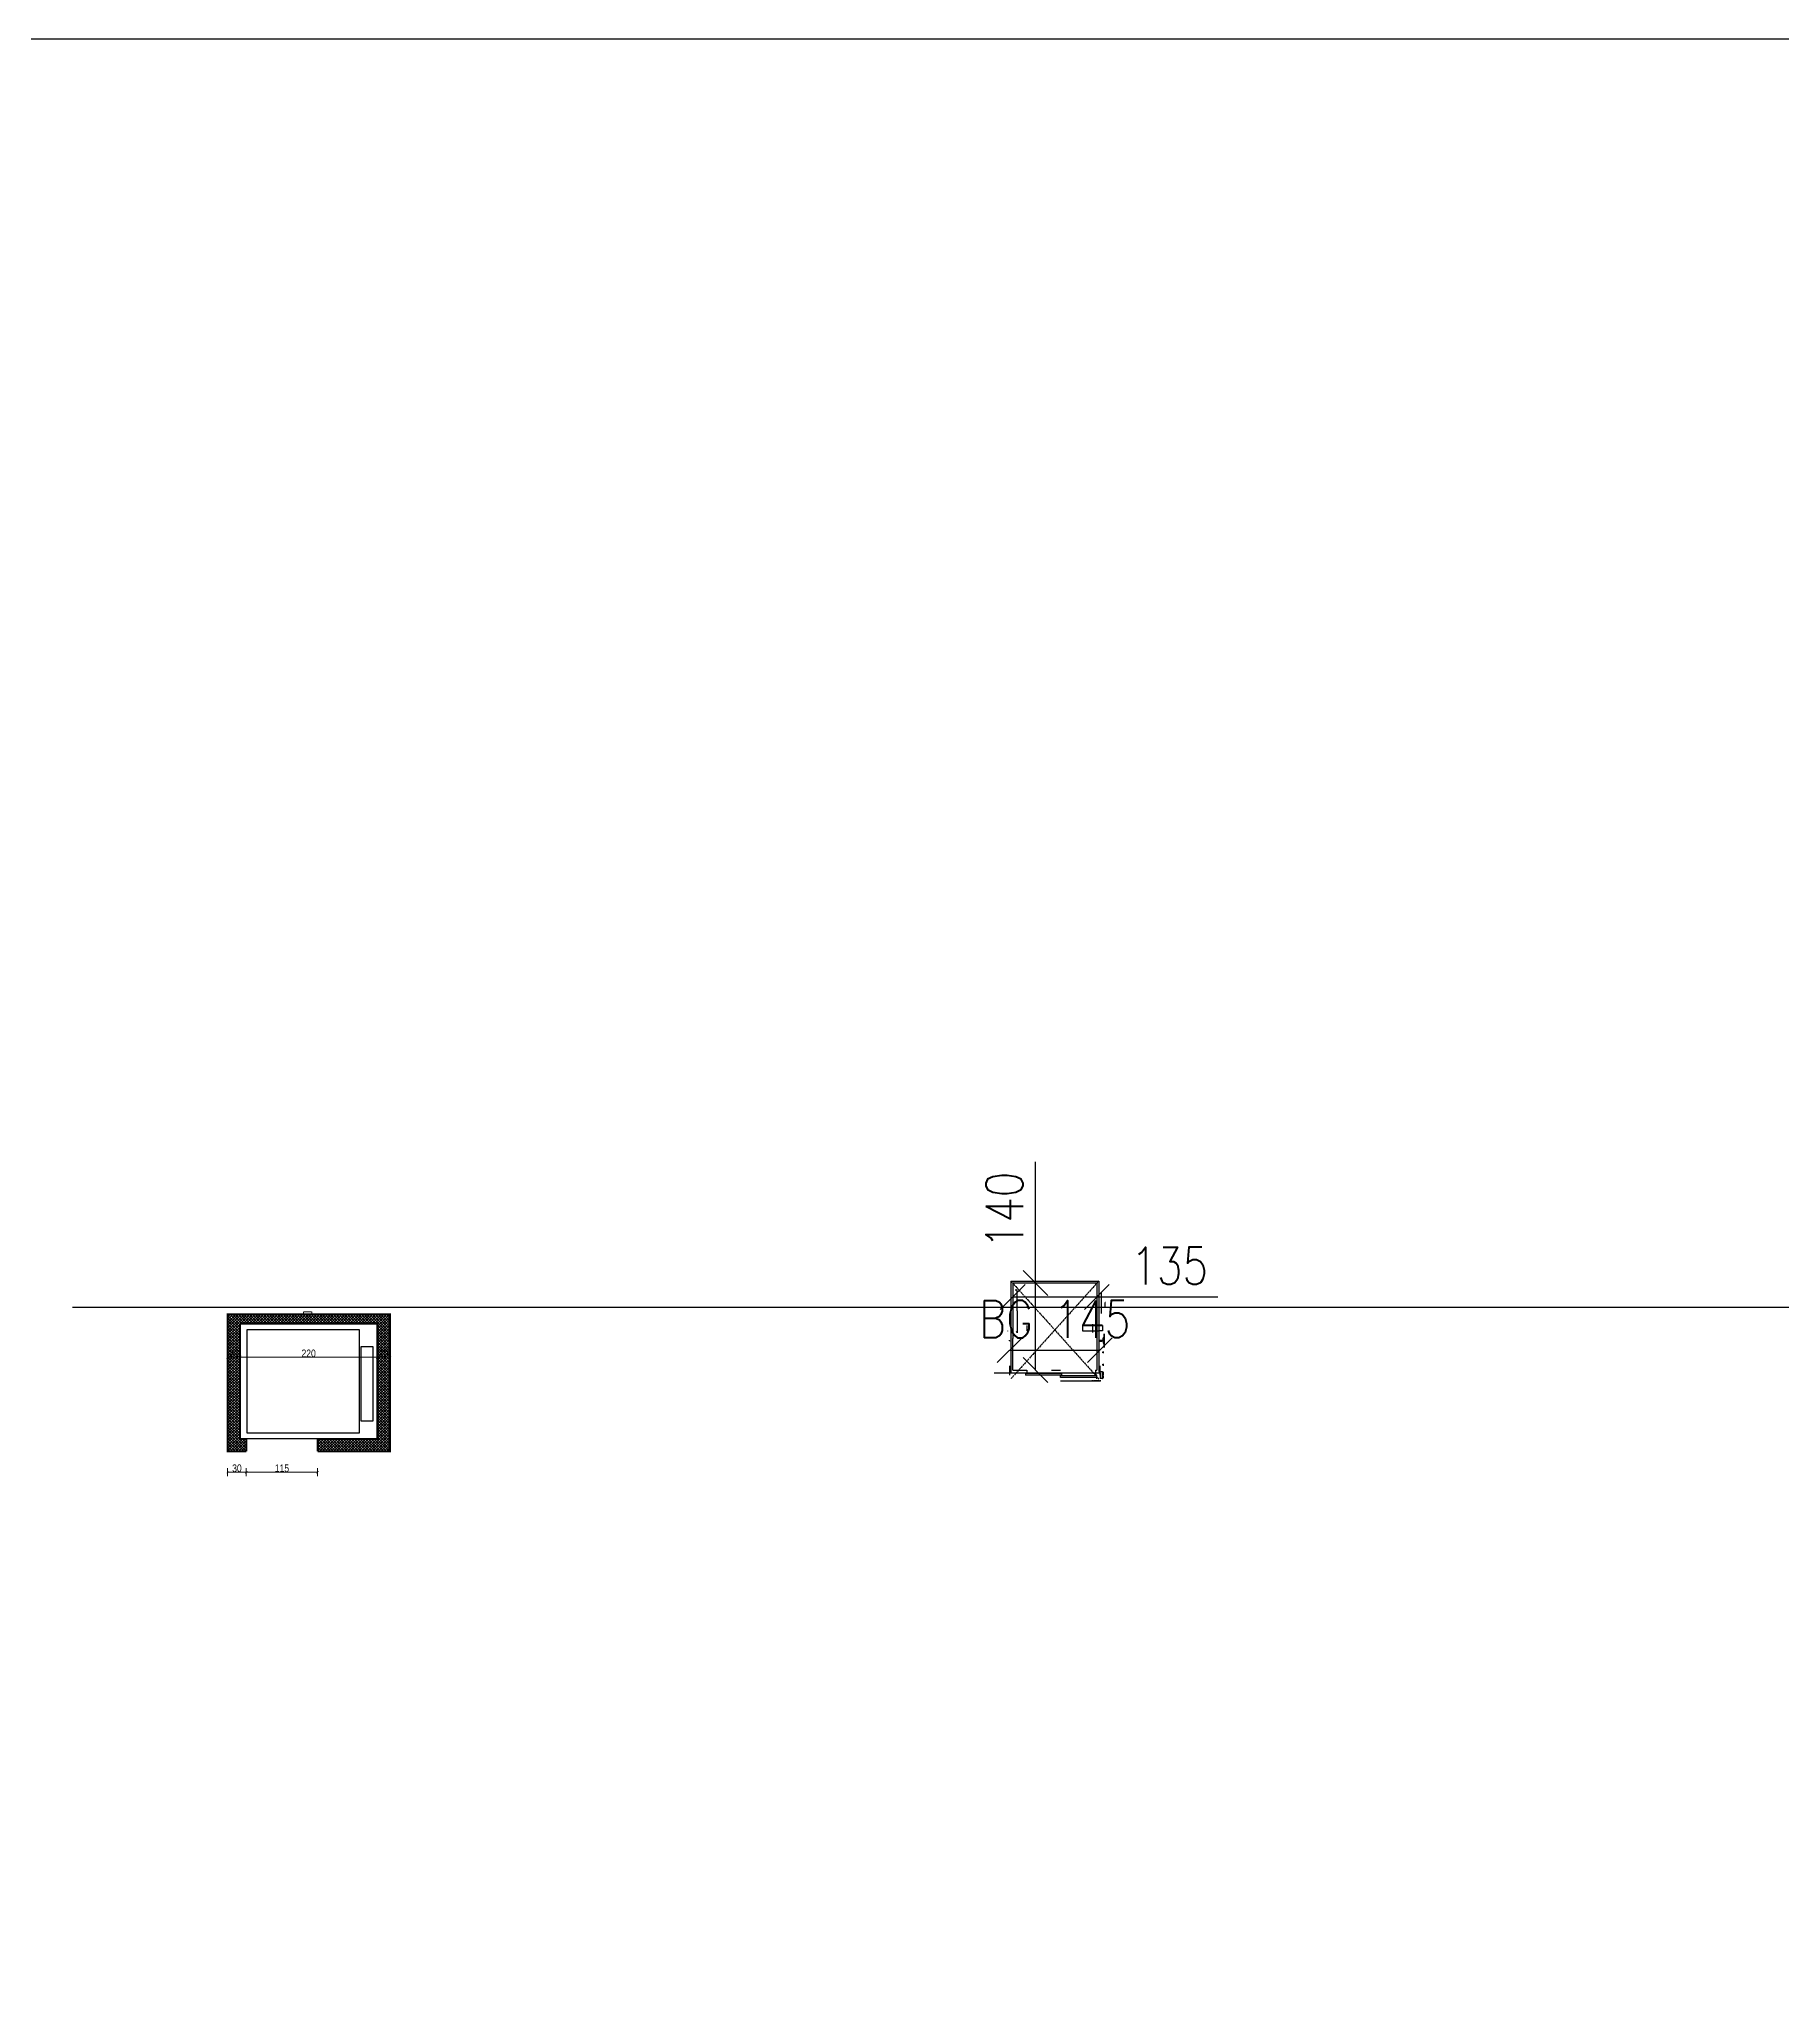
# Model space of a CAD drawing. Extents: x 250879 to 348495, y -51522 to -9360.
# Drawn here: x 280283 to 283082, y -19500 to -16380 of the extents above; entities that cross this region are included whole.
import ezdxf

# ---------------------------------------------------------------- set-up
doc = ezdxf.new("R2010")
doc.units = 0
for name, pattern in [('CENTERX2', [4, 2.5, -0.5, 0.5, -0.5]), ('Dashed', [0.75, 0.5, -0.25]), ('PHANTOM2', [31.75, 15.875, -3.175, 3.175, -3.175, 3.175, -3.175])]:
    doc.linetypes.add(name, pattern=pattern)
doc.layers.get('0').update_dxf_attribs({"linetype": 'CONTINUOUS'})
doc.layers.get('DEFPOINTS').update_dxf_attribs({"color": 9, "linetype": 'CONTINUOUS'})
for name, color, linetype in [('1', 6, 'CONTINUOUS'), ('2', 7, 'CONTINUOUS'), ('39', 1, 'CONTINUOUS'), ('50', 2, 'CONTINUOUS'), ('60', 7, 'CONTINUOUS'), ('AXIS', 1, 'CONTINUOUS'), ('A黄', 2, 'CONTINUOUS'), ('C白一', 7, 'CENTERX2'), ('D薄緑二', 111, 'PHANTOM2'), ('FURNITURE', 4, 'CONTINUOUS'), ('WALL', 7, 'CONTINUOUS')]:
    doc.layers.add(name, color=color, linetype=linetype)
doc.layers.add('dimention', color=151, linetype='CONTINUOUS', lineweight=13)
doc.layers.add('FURN', color=126, linetype='CONTINUOUS', lineweight=9)
doc.styles.add('SMEC', font='simplex.shx', dxfattribs={"width": 0.8, "bigfont": 'hzdx.shx'})
doc.styles.get("Standard").update_dxf_attribs({"font": 'sanss___.ttf', "height": 15})
doc.styles.add('yon', font='ARIALN.TTF')
doc.dimstyles.new('1-20STD', dxfattribs={"dimscale": 20, "dimtxt": 3, "dimasz": 2, "dimexe": 2, "dimexo": 2, "dimgap": 1, "dimtad": 3, "dimdsep": 46, "dimtxsty": 'Standard', "dimsah": 1, "dimcen": 0.09, "dimclrd": 256, "dimclre": 256, "dimclrt": 256, "dimadec": 0, "dimazin": 0, "dimtfac": 1, "dimtdec": 4, "dimtmove": 0, "dimatfit": 3, "dimfxl": 1, "dimtolj": 1, "dimtzin": 0, "dimarcsym": 0})
doc.dimstyles.new('CM', dxfattribs={"dimscale": 0, "dimtxt": 12, "dimasz": 0.4, "dimexe": 50, "dimexo": 1000, "dimgap": 0.03, "dimtad": 1, "dimdec": 0, "dimzin": 0, "dimdsep": 46, "dimtxsty": 'yon', "dimblk": 'Ar thick3', "dimcen": 3, "dimdle": 8, "dimse1": 1, "dimse2": 1, "dimclrd": 8, "dimclre": 8, "dimclrt": 30, "dimadec": 0, "dimazin": 0, "dimtfac": 1, "dimtdec": 0, "dimtix": 1, "dimtmove": 1, "dimatfit": 3, "dimfxl": 50, "dimtolj": 1, "dimtzin": 0, "dimlwd": 9, "dimarcsym": 0})

# ---------------------------------------------------------------- blocks, each defined once
blk = doc.blocks.new('Ar thick3')
at = {"layer": 'dimention'}
blk.add_line((0, 16.2), (0, -16.2), dxfattribs=at)
at = {"layer": 'dimention', "const_width": 1.5}
blk.add_lwpolyline([(-5, -5.1), (5, 4.9)], dxfattribs=at)
blk = doc.blocks.new('*D1484')
at = {"layer": 'DEFPOINTS', "color": 0, "linetype": 'Continuous', "transparency": 16777216}
for p in [(280826.8, -18498), (280847.3, -18492.2), (280826.8, -18518.5)]:
    blk.add_point(p, dxfattribs=at)
at = {"layer": 'WALL', "color": 8, "linetype": 'Continuous', "lineweight": 9, "transparency": 16777216}
blk.add_line((280846.9, -18498), (280827.2, -18498), dxfattribs=at)
at = {"layer": 'WALL', "color": 8, "linetype": 'Continuous', "lineweight": 9, "transparency": 16777216, "xscale": 0.4, "yscale": 0.4, "zscale": 0.4, "rotation": 180}
blk.add_blockref('Ar thick3', (280826.8, -18498), dxfattribs=at)
at = {"layer": 'WALL', "color": 8, "linetype": 'Continuous', "lineweight": 9, "transparency": 16777216, "xscale": 0.4, "yscale": 0.4, "zscale": 0.4}
blk.add_blockref('Ar thick3', (280847.3, -18498), dxfattribs=at)
at = {"layer": 'WALL', "color": 30, "linetype": 'Continuous', "transparency": 16777216, "insert": (280837.1, -18491.9), "char_height": 12, "attachment_point": 5, "style": 'yon'}
blk.add_mtext('\\A1;20', dxfattribs=at)
blk = doc.blocks.new('*D1485')
at = {"layer": 'DEFPOINTS', "color": 0, "linetype": 'Continuous', "transparency": 16777216}
for p in [(280606.4, -18498), (280606.4, -18503.8), (280826.8, -18518.5)]:
    blk.add_point(p, dxfattribs=at)
at = {"layer": 'WALL', "color": 8, "linetype": 'Continuous', "lineweight": 9, "transparency": 16777216}
blk.add_line((280826.4, -18498), (280606.8, -18498), dxfattribs=at)
at = {"layer": 'WALL', "color": 8, "linetype": 'Continuous', "lineweight": 9, "transparency": 16777216, "xscale": 0.4, "yscale": 0.4, "zscale": 0.4, "rotation": 180}
blk.add_blockref('Ar thick3', (280606.4, -18498), dxfattribs=at)
at = {"layer": 'WALL', "color": 8, "linetype": 'Continuous', "lineweight": 9, "transparency": 16777216, "xscale": 0.4, "yscale": 0.4, "zscale": 0.4}
blk.add_blockref('Ar thick3', (280826.8, -18498), dxfattribs=at)
at = {"layer": 'WALL', "color": 30, "linetype": 'Continuous', "transparency": 16777216, "insert": (280716.6, -18491.9), "char_height": 12, "attachment_point": 5, "style": 'yon'}
blk.add_mtext('\\A1;220', dxfattribs=at)
blk = doc.blocks.new('*D1486')
at = {"layer": 'DEFPOINTS', "color": 0, "linetype": 'Continuous', "transparency": 16777216}
for p in [(280586.4, -18498), (280586.4, -18498), (280606.4, -18498)]:
    blk.add_point(p, dxfattribs=at)
at = {"layer": 'WALL', "color": 8, "linetype": 'Continuous', "lineweight": 9, "transparency": 16777216}
blk.add_line((280606, -18498), (280586.8, -18498), dxfattribs=at)
at = {"layer": 'WALL', "color": 8, "linetype": 'Continuous', "lineweight": 9, "transparency": 16777216, "xscale": 0.4, "yscale": 0.4, "zscale": 0.4, "rotation": 180}
blk.add_blockref('Ar thick3', (280586.4, -18498), dxfattribs=at)
at = {"layer": 'WALL', "color": 8, "linetype": 'Continuous', "lineweight": 9, "transparency": 16777216, "xscale": 0.4, "yscale": 0.4, "zscale": 0.4}
blk.add_blockref('Ar thick3', (280606.4, -18498), dxfattribs=at)
at = {"layer": 'WALL', "color": 30, "linetype": 'Continuous', "transparency": 16777216, "insert": (280596.4, -18491.9), "char_height": 12, "attachment_point": 5, "style": 'yon'}
blk.add_mtext('\\A1;20', dxfattribs=at)
blk = doc.blocks.new('*D1487')
at = {"layer": 'DEFPOINTS', "color": 0, "linetype": 'Continuous', "transparency": 16777216}
for p in [(280586.4, -18660.1), (280616.4, -18660.1), (280616.4, -18682.7)]:
    blk.add_point(p, dxfattribs=at)
at = {"layer": 'WALL', "color": 8, "linetype": 'Continuous', "lineweight": 9, "transparency": 16777216}
blk.add_line((280586.8, -18682.7), (280616, -18682.7), dxfattribs=at)
at = {"layer": 'WALL', "color": 8, "linetype": 'Continuous', "lineweight": 9, "transparency": 16777216, "xscale": 0.4, "yscale": 0.4, "zscale": 0.4, "rotation": 180}
blk.add_blockref('Ar thick3', (280586.4, -18682.7), dxfattribs=at)
at = {"layer": 'WALL', "color": 8, "linetype": 'Continuous', "lineweight": 9, "transparency": 16777216, "xscale": 0.4, "yscale": 0.4, "zscale": 0.4}
blk.add_blockref('Ar thick3', (280616.4, -18682.7), dxfattribs=at)
at = {"layer": 'WALL', "color": 30, "linetype": 'Continuous', "transparency": 16777216, "insert": (280601.4, -18676.5), "char_height": 12, "attachment_point": 5, "style": 'yon'}
blk.add_mtext('\\A1;30', dxfattribs=at)
blk = doc.blocks.new('*D1488')
at = {"layer": 'DEFPOINTS', "color": 0, "linetype": 'Continuous', "transparency": 16777216}
for p in [(280616.4, -18660.1), (280731, -18649.2), (280731, -18682.7)]:
    blk.add_point(p, dxfattribs=at)
at = {"layer": 'WALL', "color": 8, "linetype": 'Continuous', "lineweight": 9, "transparency": 16777216}
blk.add_line((280616.8, -18682.7), (280730.6, -18682.7), dxfattribs=at)
at = {"layer": 'WALL', "color": 8, "linetype": 'Continuous', "lineweight": 9, "transparency": 16777216, "xscale": 0.4, "yscale": 0.4, "zscale": 0.4, "rotation": 180}
blk.add_blockref('Ar thick3', (280616.4, -18682.7), dxfattribs=at)
at = {"layer": 'WALL', "color": 8, "linetype": 'Continuous', "lineweight": 9, "transparency": 16777216, "xscale": 0.4, "yscale": 0.4, "zscale": 0.4}
blk.add_blockref('Ar thick3', (280731, -18682.7), dxfattribs=at)
at = {"layer": 'WALL', "color": 30, "linetype": 'Continuous', "transparency": 16777216, "insert": (280673.7, -18676.5), "char_height": 12, "attachment_point": 5, "style": 'yon'}
blk.add_mtext('\\A1;115', dxfattribs=at)
blk = doc.blocks.new('_Oblique')
at = {"color": 0, "lineweight": -2}
blk.add_line((-0.5, -0.5), (0.5, 0.5), dxfattribs=at)
blk = doc.blocks.new('*D1489')
at = {"layer": 'A黄', "color": 7, "linetype": 'Continuous', "lineweight": -2, "transparency": 16777216}
for p, q in [((281842.6, -18486.8), (281987.6, -18486.8)), ((281842.6, -18512), (281842.6, -18526.8)), ((281987.6, -18512), (281987.6, -18526.8))]:
    blk.add_line(p, q, dxfattribs=at)
at = {"layer": 'DEFPOINTS', "color": 0, "linetype": 'Continuous', "transparency": 16777216}
for p in [(281842.6, -18472), (281987.6, -18472), (281987.6, -18486.8)]:
    blk.add_point(p, dxfattribs=at)
at = {"layer": 'A黄', "color": 7, "linetype": 'Continuous', "lineweight": -2, "transparency": 16777216, "xscale": 40, "yscale": 40, "zscale": 40, "rotation": 180}
blk.add_blockref('_Oblique', (281842.6, -18486.8), dxfattribs=at)
at = {"layer": 'A黄', "color": 7, "linetype": 'Continuous', "lineweight": -2, "transparency": 16777216, "xscale": 40, "yscale": 40, "zscale": 40}
blk.add_blockref('_Oblique', (281987.6, -18486.8), dxfattribs=at)
at = {"layer": 'A黄', "color": 7, "linetype": 'Continuous', "transparency": 16777216, "insert": (281915.1, -18436.8), "char_height": 60, "attachment_point": 5, "style": 'SMEC'}
blk.add_mtext('\\A1;BG 145', dxfattribs=at)
blk = doc.blocks.new('*D1490')
at = {"layer": 'A黄', "color": 7, "linetype": 'Continuous', "lineweight": -2, "transparency": 16777216}
for p, q in [((281884.2, -18378.7), (281884.2, -18184.4)), ((281884.2, -18518.7), (281884.2, -18378.7)), ((281912.7, -18378.7), (281924.2, -18378.7)), ((281910.1, -18518.7), (281924.2, -18518.7))]:
    blk.add_line(p, q, dxfattribs=at)
at = {"layer": 'DEFPOINTS', "color": 0, "linetype": 'Continuous', "transparency": 16777216}
for p in [(281872.7, -18378.7), (281884.2, -18378.7), (281870.1, -18518.7)]:
    blk.add_point(p, dxfattribs=at)
at = {"layer": 'A黄', "color": 7, "linetype": 'Continuous', "lineweight": -2, "transparency": 16777216, "xscale": 40, "yscale": 40, "zscale": 40}
for p, rotation in [((281884.2, -18378.7), 90), ((281884.2, -18518.7), 270)]:
    blk.add_blockref('_Oblique', p, dxfattribs=dict(at, rotation=rotation))
at = {"layer": 'A黄', "color": 7, "linetype": 'Continuous', "transparency": 16777216, "insert": (281834.2, -18261.6), "char_height": 60, "attachment_point": 5, "rotation": 90, "style": 'SMEC'}
blk.add_mtext('\\A1;140', dxfattribs=at)
blk = doc.blocks.new('*D1491')
at = {"layer": 'A黄', "color": 7, "linetype": 'Continuous', "lineweight": -2, "transparency": 16777216}
for p, q in [((281847.7, -18401.2), (281982.7, -18401.2)), ((281982.7, -18401.2), (282176.9, -18401.2)), ((281847.7, -18439.1), (281847.7, -18441.2)), ((281982.7, -18439.1), (281982.7, -18441.2))]:
    blk.add_line(p, q, dxfattribs=at)
at = {"layer": 'DEFPOINTS', "color": 0, "linetype": 'Continuous', "transparency": 16777216}
for p in [(281847.7, -18399.1), (281982.7, -18399.1), (281982.7, -18401.2)]:
    blk.add_point(p, dxfattribs=at)
at = {"layer": 'A黄', "color": 7, "linetype": 'Continuous', "lineweight": -2, "transparency": 16777216, "xscale": 40, "yscale": 40, "zscale": 40, "rotation": 180}
blk.add_blockref('_Oblique', (281847.7, -18401.2), dxfattribs=at)
at = {"layer": 'A黄', "color": 7, "linetype": 'Continuous', "lineweight": -2, "transparency": 16777216, "xscale": 40, "yscale": 40, "zscale": 40}
blk.add_blockref('_Oblique', (281982.7, -18401.2), dxfattribs=at)
at = {"layer": 'A黄', "color": 7, "linetype": 'Continuous', "transparency": 16777216, "insert": (282099.8, -18351.2), "char_height": 60, "attachment_point": 5, "style": 'SMEC'}
blk.add_mtext('\\A1;135', dxfattribs=at)

msp = doc.modelspace()

# ---------------------------------------------------------------- hatches: boundary and pattern name
at = {"layer": 'AXIS'}
h = msp.add_hatch(dxfattribs=at)
h.set_pattern_fill('ANSI37', color=256, style=0)
h.paths.add_polyline_path([(280847.25461, -18429.13096), (280611.43224, -18429.13096), (280586.43224, -18429.13096), (280586.43224, -18629.21326), (280586.43224, -18649.21326), (280616.43224, -18649.21326), (280616.43224, -18629.21326), (280606.43224, -18629.21326), (280606.43224, -18444.13096), (280826.84794, -18444.13096), (280826.84794, -18629.21326), (280730.96702, -18629.21326), (280730.96702, -18649.21326), (280847.25461, -18649.21326)])
h.paths.add_polyline_path([(280826.98124, -18482.72655), (280847.20771, -18482.72655), (280847.20771, -18500.9803), (280826.98124, -18500.9803)], flags=24)
h.paths.add_polyline_path([(280586.31901, -18482.72655), (280606.54548, -18482.72655), (280606.54548, -18500.9803), (280586.31901, -18500.9803)], flags=9)

# ---------------------------------------------------------------- linework, layer by layer
at = {"layer": '1', "color": 7, "linetype": 'Continuous'}
for p, q in [((281844.55756, -18375.71847), (281985.75756, -18375.71847)), ((281844.55756, -18375.71847), (281844.55756, -18389.61847)), ((281847.65756, -18378.71847), (281982.65756, -18378.71847)), ((281847.65756, -18378.71847), (281847.65756, -18389.61847)), ((281982.65756, -18378.71847), (281982.65756, -18518.71848)), ((281985.75756, -18375.71847), (281985.75756, -18521.21847)), ((281844.55756, -18458.01847), (281844.55756, -18523.21847)), ((281847.64009, -18518.71848), (281847.65756, -18467.81847)), ((281847.65756, -18458.01847), (281847.65756, -18468.21847)), ((281993.85756, -18460.31847), (281993.85756, -18482.31847)), ((281994.30756, -18460.31847), (281994.30756, -18482.31847)), ((281994.15749, -18490.3185), (281991.15749, -18490.3185)), ((281992.65749, -18488.8185), (281992.65749, -18491.8185)), ((281817.62026, -18523.21847), (281988.62026, -18523.21847)), ((281847.64009, -18518.71848), (281870.12026, -18518.71848)), ((281868.12026, -18523.61847), (281926.12026, -18523.61847)), ((281868.12026, -18523.61847), (281868.12026, -18526.81847)), ((281868.12026, -18523.61847), (281868.12026, -18526.81847)), ((281926.12026, -18526.81847), (281868.12026, -18526.81847)), ((281870.12026, -18518.71848), (281870.12026, -18523.21847)), ((281924.12026, -18527.21847), (281982.12026, -18527.21847)), ((281924.12026, -18530.41847), (281924.12026, -18527.21847)), ((281982.12026, -18530.41847), (281924.12026, -18530.41847)), ((281926.12026, -18523.61847), (281926.12026, -18526.81847)), ((281980.59962, -18518.71848), (281982.65756, -18518.71848)), ((281980.59962, -18518.71848), (281980.59962, -18526.81847)), ((281982.62026, -18526.81847), (281980.59962, -18526.81847)), ((281982.12026, -18527.21847), (281982.12026, -18530.41847)), ((281982.62026, -18532.81847), (281982.62026, -18526.81847)), ((281985.75756, -18521.21847), (281992.09962, -18521.21847)), ((281988.62026, -18532.81847), (281988.62026, -18523.21847)), ((281992.09962, -18532.32329), (281988.69774, -18532.32329)), ((281994.15749, -18510.3185), (281991.15749, -18510.3185)), ((281992.09962, -18532.32329), (281992.09962, -18521.21847)), ((281992.65749, -18508.8185), (281992.65749, -18511.8185)), ((281924.12026, -18536.11847), (281982.12026, -18536.11847)), ((281982.78026, -18535.97847), (281988.46026, -18535.97847))]:
    msp.add_line(p, q, dxfattribs=at)
for centre in [(281992.65749, -18490.3185), (281992.68749, -18510.3185)]:
    msp.add_circle(centre, 0.3, dxfattribs=at)
at = {"layer": '2', "color": 7, "linetype": 'Dashed'}
for p, q in [((281844.55756, -18389.61847), (281844.55756, -18458.01847)), ((281847.65756, -18389.61847), (281847.65756, -18458.01847)), ((281870.55756, -18447.16847), (281870.55756, -18455.46847)), ((281959.75756, -18447.16847), (281985.75756, -18447.16847)), ((281959.75756, -18447.16847), (281959.75756, -18455.46847)), ((281959.75756, -18455.46847), (281985.75756, -18455.46847))]:
    msp.add_line(p, q, dxfattribs=at)
at = {"layer": '39', "color": 7, "linetype": 'Continuous'}
msp.add_line((281996.32756, -18416.40346), (281996.32756, -18410.23346), dxfattribs=at)
for centre, start, end in [((281996.54256, -18410.23346), 90, 180), ((281996.54256, -18416.40346), 180, 270)]:
    msp.add_arc(centre, 0.215, start, end, dxfattribs=at)
at = {"layer": '50', "color": 7, "linetype": 'Continuous'}
msp.add_line((281990.15756, -18427.81847), (281990.15756, -18393.81847), dxfattribs=at)
at = {"layer": '60', "color": 7, "linetype": 'Continuous'}
for p, q in [((281851.45756, -18389.61847), (281853.35756, -18389.61847)), ((281854.85756, -18391.11847), (281853.35756, -18389.61847)), ((281854.85756, -18423.81847), (281854.85756, -18391.11847)), ((281854.85756, -18423.81847), (281854.85756, -18456.51847)), ((281839.55756, -18456.01847), (281839.55756, -18455.51848)), ((281842.65756, -18470.62447), (281842.55756, -18470.52447)), ((281842.65756, -18472.01247), (281842.55756, -18472.11247)), ((281842.65756, -18472.01247), (281842.65756, -18470.62447)), ((281854.85756, -18456.51847), (281853.35756, -18458.01847)), ((281853.95756, -18458.01847), (281855.85756, -18458.01847)), ((281854.55756, -18445.11872), (281854.55756, -18458.24815)), ((281991.75756, -18447.16847), (281985.75756, -18447.16847)), ((281991.75756, -18455.46847), (281985.75756, -18455.46847)), ((281987.65756, -18470.62447), (281987.75756, -18470.52447)), ((281987.65756, -18472.01247), (281987.65756, -18470.62447)), ((281987.65756, -18472.01247), (281987.75756, -18472.11247)), ((281987.75756, -18470.52447), (281990.99756, -18470.52447)), ((281987.75756, -18472.11247), (281990.99756, -18472.11247)), ((281991.38927, -18470.84347), (281992.40945, -18470.84347)), ((281991.38927, -18471.79347), (281992.40945, -18471.79347)), ((281991.75756, -18447.16847), (281991.75756, -18455.46847)), ((281992.80842, -18470.47216), (281993.04754, -18467.14695)), ((281992.80842, -18472.16478), (281993.04754, -18475.48999)), ((281993.34676, -18466.86847), (281993.85756, -18466.86847)), ((281993.85756, -18475.76847), (281993.85756, -18466.86847)), ((281993.34676, -18475.76847), (281993.85756, -18475.76847))]:
    msp.add_line(p, q, dxfattribs=at)
for centre, radius, start, end in [((281991.38927, -18470.44347), 0.4, 191.68319044, 270), ((281991.38927, -18472.19347), 0.4, 90, 168.31680956), ((281992.40945, -18470.44347), 0.4, 270, 355.88693395), ((281992.40945, -18472.19347), 0.4, 4.11306605, 90), ((281993.34676, -18467.16847), 0.3, 90, 175.88693395), ((281993.34676, -18475.46847), 0.3, 184.11306605, 270)]:
    msp.add_arc(centre, radius, start, end, dxfattribs=at)
at = {"layer": 'AXIS'}
msp.add_line((280337.49862, -18417.82256), (285210.50349, -18417.82256), dxfattribs=at)
at = {"layer": 'C白一', "color": 7}
for p, q in [((281844.55756, -18375.71847), (281985.75756, -18532.81847)), ((281985.75756, -18375.71847), (281844.55756, -18532.81847))]:
    msp.add_line(p, q, dxfattribs=at)
at = {"layer": 'C白一', "color": 7, "ltscale": 0.3}
msp.add_line((281975.75756, -18445.11872), (281975.75756, -18458.24815), dxfattribs=at)
at = {"layer": 'D薄緑二', "color": 7, "ltscale": 0.03}
for p, q in [((281974.6559, -18535.41847), (281989.12026, -18535.41847)), ((281992.09962, -18521.36847), (281992.92246, -18521.36847)), ((281992.09962, -18532.32329), (281992.92246, -18532.32329)), ((281992.92246, -18521.36847), (281992.92246, -18532.32329))]:
    msp.add_line(p, q, dxfattribs=at)
at = {"layer": 'FURN'}
for p, q in [((280708.52641, -18429.13096), (280708.52641, -18425.1059)), ((280709.02641, -18425.13096), (280721.02641, -18425.13096)), ((280721.52641, -18429.13096), (280721.52641, -18425.1059))]:
    msp.add_line(p, q, dxfattribs=at)
at = {"layer": 'FURNITURE'}
msp.add_line((280730.96702, -18629.21326), (280616.43224, -18629.21326), dxfattribs=at)
at = {"layer": 'FURNITURE', "ltscale": 3}
for points in [[(280617.80501, -18453.6303), (280797.56455, -18453.6303), (280797.56455, -18620.08122), (280617.80501, -18620.08122)], [(280800.49103, -18600.23077), (280820.26259, -18600.23077), (280820.26259, -18481.28789), (280800.49103, -18481.28789)]]:
    msp.add_lwpolyline(points, close=True, dxfattribs=at)
at = {"layer": 'WALL', "ltscale": 3}
msp.add_line((280611.43224, -18429.13096), (280847.25461, -18429.13096), dxfattribs=at)
at = {"layer": 'WALL', "linetype": 'Continuous'}
msp.add_lwpolyline([(260472.89313, -16380.03703), (311150.81778, -16380.03703), (311150.81778, -31242.63333), (260472.89313, -31242.63333)], close=True, dxfattribs=at)
at = {"layer": 'WALL', "linetype": 'Continuous', "const_width": 3}
for points in [[(280586.43224, -18629.21326), (280586.43224, -18629.21326), (280586.43224, -18429.13096), (280847.25461, -18429.13096), (280847.25461, -18649.21326), (280730.96702, -18649.21326)], [(280611.43224, -18429.13096), (280847.25461, -18429.13096)], [(280616.43224, -18649.21326), (280586.43224, -18649.21326), (280586.43224, -18444.13096)], [(280606.43224, -18444.13096), (280606.43224, -18629.21326)], [(280616.43224, -18629.21326), (280606.43224, -18629.21326), (280606.43224, -18444.13096)], [(280606.43224, -18444.13096), (280826.84794, -18444.13096), (280826.84794, -18629.21326), (280730.96702, -18629.21326)], [(280606.43224, -18629.21326), (280616.43224, -18629.21326)], [(280616.43224, -18629.21326), (280616.43224, -18649.21326)], [(280730.96702, -18629.21326), (280730.96702, -18649.21326)]]:
    msp.add_lwpolyline(points, dxfattribs=at)

# ---------------------------------------------------------------- dimensions: what is measured, and where the dimension line sits
at = {"layer": 'A黄', "color": 7, "linetype": 'Continuous'}
dim = msp.add_linear_dim(base=(281884.23684, -18378.71847), p1=(281870.12026, -18518.71848), p2=(281872.72083, -18378.71847), angle=90, dimstyle='1-20STD', override={"dimtxsty": 'SMEC', "dimblk1": 'Oblique', "dimblk2": 'Oblique', "dimclrd": 7, "dimclre": 7, "dimclrt": 7}, dxfattribs=at)
dim.commit()
dim.dimension.update_dxf_attribs({"geometry": '*D1490', "text_midpoint": (281834.23684, -18261.57561)})
dim = msp.add_linear_dim(base=(281982.65756, -18401.18868), p1=(281847.65756, -18399.13948), p2=(281982.65756, -18399.13948), dimstyle='1-20STD', override={"dimtxsty": 'SMEC', "dimblk1": 'Oblique', "dimblk2": 'Oblique', "dimclrd": 7, "dimclre": 7, "dimclrt": 7}, dxfattribs=at)
dim.commit()
dim.dimension.update_dxf_attribs({"geometry": '*D1491', "text_midpoint": (282099.80042, -18351.18868)})
dim = msp.add_linear_dim(base=(281987.64193, -18486.75145), p1=(281842.64193, -18472.03672), p2=(281987.64193, -18472.03672), text='BG <>', dimstyle='1-20STD', override={"dimtxsty": 'SMEC', "dimblk1": 'Oblique', "dimblk2": 'Oblique', "dimclrd": 7, "dimclre": 7, "dimclrt": 7}, dxfattribs=at)
dim.commit()
dim.dimension.update_dxf_attribs({"geometry": '*D1489', "text_midpoint": (281915.14193, -18486.75145), "dimtype": 160})
at = {"layer": 'WALL', "linetype": 'Continuous'}
for base, p1, p2, picture, middle in [((280586.43224, -18498.0103), (280606.43224, -18498.0103), (280586.43224, -18498.0103), '*D1486', (280596.43224, -18491.85343)), ((280606.43224, -18498.0103), (280826.84794, -18518.4955), (280606.43224, -18503.78828), '*D1485', (280716.64009, -18491.85343)), ((280826.84794, -18498.0103), (280847.34102, -18492.19605), (280826.84794, -18518.4955), '*D1484', (280837.09448, -18491.85343)), ((280616.43224, -18682.69633), (280586.43224, -18660.1402), (280616.43224, -18660.1402), '*D1487', (280601.43224, -18676.53945)), ((280730.96702, -18682.69633), (280616.43224, -18660.1402), (280730.96702, -18649.21326), '*D1488', (280673.69963, -18676.53945))]:
    dim = msp.add_linear_dim(base=base, p1=p1, p2=p2, dimstyle='CM', override={"dimscale": 1}, dxfattribs=at)
    dim.commit()
    dim.dimension.update_dxf_attribs({"geometry": picture, "text_midpoint": middle})

doc.saveas('drawing.dxf')
